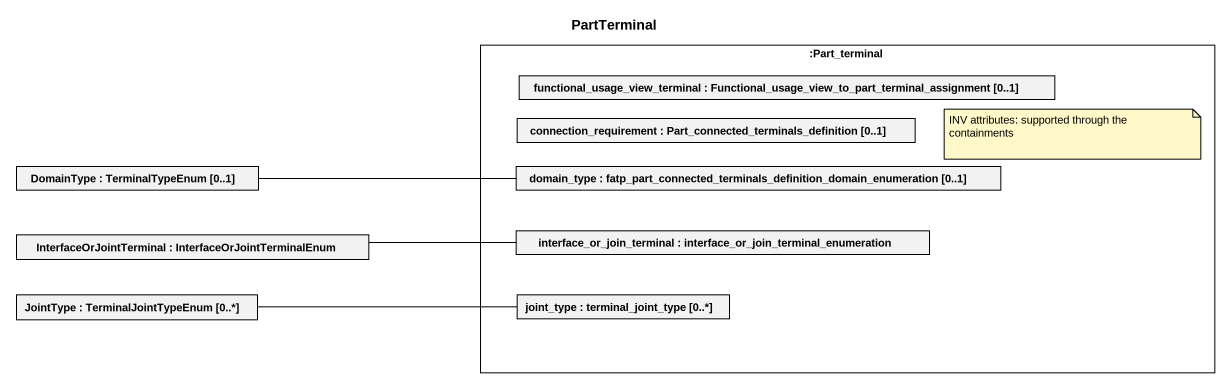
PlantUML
@startuml
title PartTerminal
rectangle ":Part_terminal" as Part_terminal {
  rectangle "functional_usage_view_terminal : Functional_usage_view_to_part_terminal_assignment [0..1]" as functional_usage_view
  rectangle "connection_requirement : Part_connected_terminals_definition [0..1]" as connection_requirement
  rectangle "domain_type : fatp_part_connected_terminals_definition_domain_enumeration [0..1]" as domain_type
  rectangle "interface_or_join_terminal : interface_or_join_terminal_enumeration" as interface_or_join_terminal
  rectangle "joint_type : terminal_joint_type [0..*]" as joint_type
}
rectangle "DomainType : TerminalTypeEnum [0..1]" as DomainType
rectangle "InterfaceOrJointTerminal : InterfaceOrJointTerminalEnum" as InterfaceOrJointTerminal
rectangle "JointType : TerminalJointTypeEnum [0..*]" as JointType
DomainType -right- domain_type
InterfaceOrJointTerminal -right- interface_or_join_terminal
JointType -right- joint_type
note as N1
  INV attributes: supported through the containments
end note
@enduml
